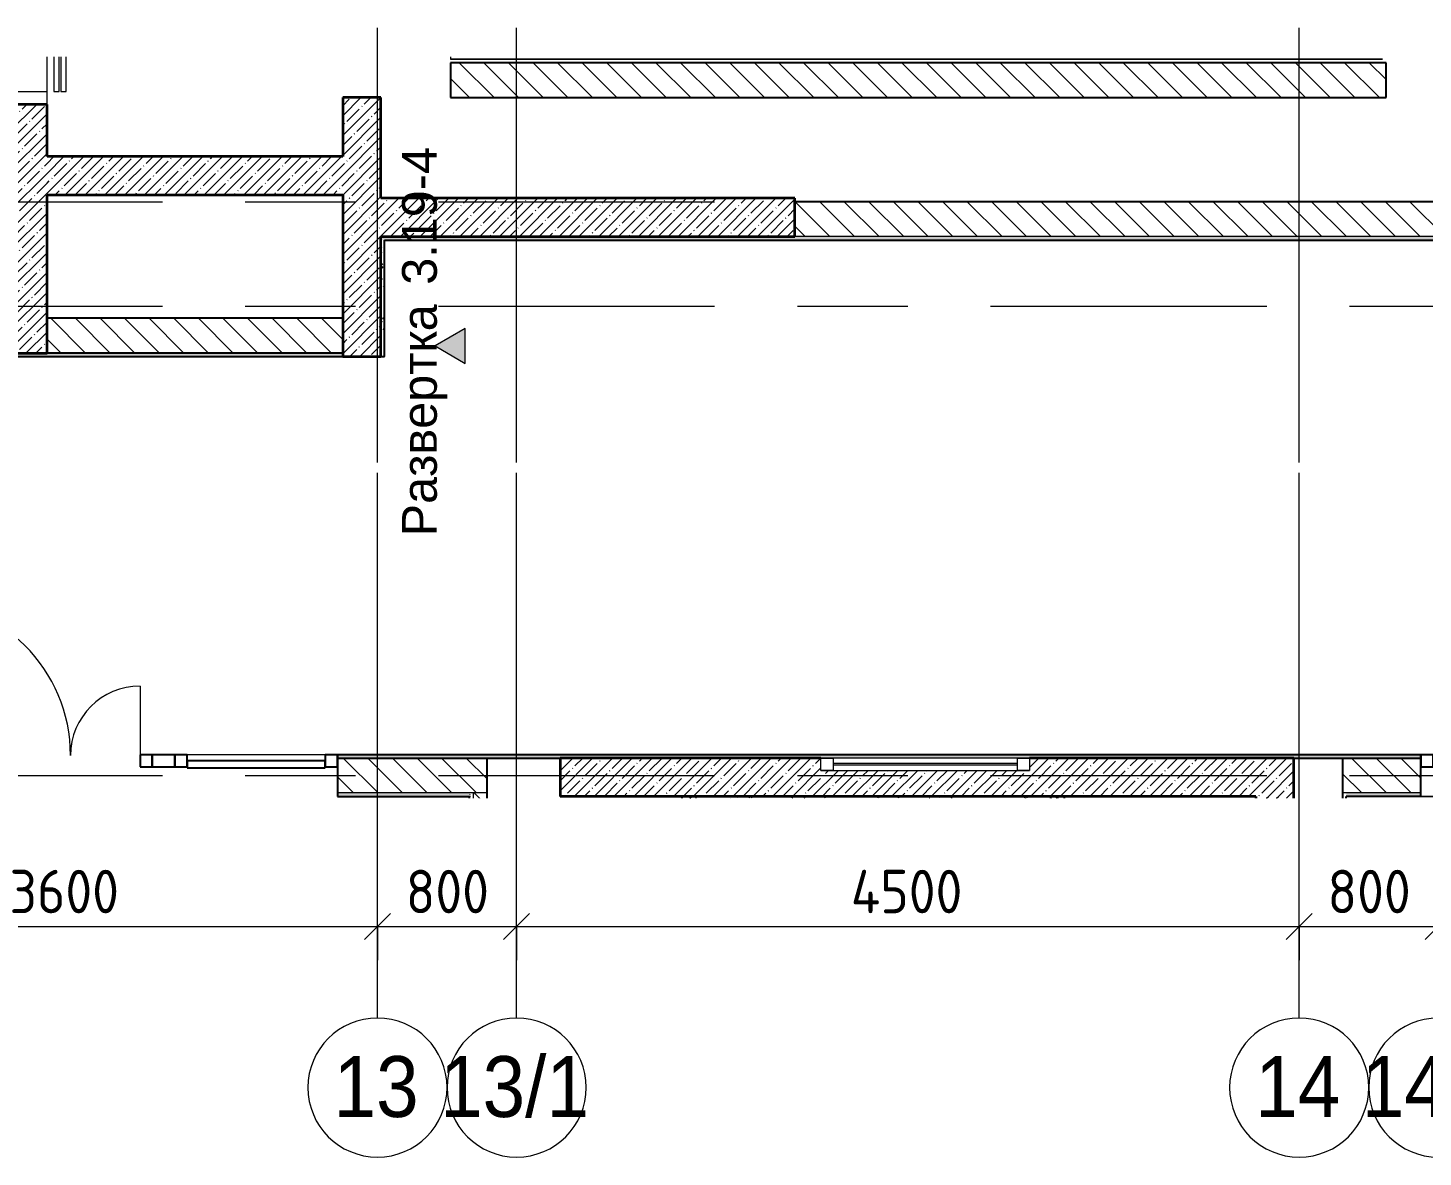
# Model space of a CAD drawing. Header units: millimetres. Extents: x 35124 to 170704, y -1987 to 12522.
# Drawn here: x 40350 to 48373, y 5606 to 12100 of the extents above; entities that cross this region are included whole.
import ezdxf

# ---------------------------------------------------------------- set-up
doc = ezdxf.new("R2010")
doc.units = ezdxf.units.MM
doc.linetypes.add('Осевая', pattern=[3175, 635, -476.25, 1587.5, -476.25])
for name, color, linetype, lineweight in [('A-ANNO-DIMS', 7, 'Continuous', 9), ('A-ANNO-DIMS-100', 7, 'Continuous', 9), ('A-DOOR', 7, 'Continuous', 9), ('A-DOOR-1', 7, 'Continuous', 13), ('A-GLAZ', 7, 'Continuous', 9), ('A-GLAZ-1', 7, 'Continuous', 13), ('A-GLAZ-CURT', 7, 'Continuous', 9), ('A-GLAZ-CURT-1', 7, 'Continuous', 25), ('A-GLAZ-CWMG', 7, 'Continuous', 9), ('A-GLAZ-CWMG-1', 7, 'Continuous', 25), ('A-WALL', 7, 'Continuous', 9), ('G-ANNO-SYMB', 7, 'Continuous', 9), ('I-WALL', 7, 'Continuous', 9), ('Оси', 7, 'Continuous', 9), ('Оси-1', 7, 'Continuous', 20), ('Оси-2', 7, 'Осевая', 9)]:
    doc.layers.add(name, color=color, linetype=linetype, lineweight=lineweight)
for name, color, linetype, lineweight, true_color in [('A-WALL-1', 7, 'Continuous', 25, 0x3c3c3c), ('A-WALL-2', 7, 'Continuous', 35, 0x3c3c3c), ('A-WALL-FNSH-1', 7, 'Continuous', 13, 0x3c3c3c)]:
    doc.layers.add(name, color=color, linetype=linetype, lineweight=lineweight, true_color=true_color)
doc.styles.add('Arial', font='arial.ttf', dxfattribs={"width": 0.9, "height": 350})
doc.styles.add('Arial_1', font='arial.ttf', dxfattribs={"height": 200})
doc.styles.add('ISOCPEUR', font='isocpeur.ttf', dxfattribs={"width": 0.9, "height": 250})
doc.dimstyles.new('ISO-2_5_0_9К_БОЛЬШОЙ', dxfattribs={"dimscale": 304.8, "dimtxt": 248.995294, "dimasz": 0.492126, "dimexe": 0.393701, "dimexo": 0.984252, "dimgap": 0, "dimtad": 1, "dimdec": 0, "dimrnd": 10, "dimzin": 0, "dimdsep": 46, "dimtxsty": 'ISOCPEUR', "dimblk1": 'OBLIQUE', "dimblk2": 'OBLIQUE', "dimsah": 1, "dimcen": 0.09, "dimdle": 0.393701, "dimazin": 0, "dimtfac": 1, "dimtdec": 4, "dimtix": 1, "dimtmove": 0, "dimatfit": 3, "dimfxl": 1, "dimtvp": 1, "dimtolj": 1, "dimtzin": 0, "dimarcsym": 2})
pattern_1 = [(135, (0, 0), (-70.71068, -70.71068), [])]
pattern_2 = [(45, (0, 0), (-57.02463, 57.02463), []), (45, (57.025, 0), (-57.02463, 57.02463), [100.806, -20.161, 3.353, -16.808])]
pattern_3 = [(135, (0, 0), (-75.43415, -75.43415), [106.68, -17.78, 3.556, -17.78]), (135, (0, 75.39), (-75.43415, -75.43415), []), (50, (0, 0), (127.52922, -11.15758), [13.335, -146.685]), (355, (0, 0), (-24.66966, 133.74002), [10.668, -117.348]), (100.451, (10.63, -0.93), (102.85973, 122.58178), [11.333, -124.663]), (46.184, (0, 35.56), (189.75516, -29.43036), [20.002, -220.027]), (96.636, (15.81, 33.1), (166.1822, 173.1996), [17, -186.995]), (351.184, (0, 35.56), (166.1839, 173.1976), [16.002, -176.022]), (21, (17.78, 26.67), (106.13027, -71.58603), [13.335, -146.685]), (326, (17.78, 26.67), (43.26188, 128.93175), [10.668, -117.348]), (71.451, (26.62, 20.7), (149.39198, 57.34505), [11.333, -124.663]), (37.5, (0, 0), (2.16223, 59.188357), [3.353, -112.573, 3.353, -115.773, -117.792]), (37.5, (0, 0), (2.16223, 59.188357), [-235.052, 3.353, -114.44]), (7.5, (0, 0), (46.77386, 70.12615), [3.353, -64.567, 3.353, -109.906, -44.894]), (7.5, (0, 0), (46.77386, 70.12615), [-181.178, 3.353, -41.542]), (327.5, (-39.65, 0), (94.91367, -4.010093), [3.353, -41.097, 3.353, -135.331, -184.023]), (327.5, (-39.65, 0), (94.91367, -4.010093), [-183.134, 3.353, -180.67]), (317.5, (-57.43, 0), (103.69057, 17.79882), [3.353, -54.432, 3.353, -88.748, -130.683]), (317.5, (-57.43, 0), (103.69057, 17.79882), [-149.885, 3.353, -127.33])]
pattern_4 = [(0, (0, 0), (121.92, 30.48), [10.058, -81.382, 10.058, -81.382, -487.68]), (0, (0, 0), (121.92, 30.48), [-182.88, 10.058, -172.822, 10.058, -81.382, -213.36]), (0, (0, 0), (121.92, 30.48), [-457.2, 10.058, -50.902, 10.058, -142.342]), (120, (45.72, 15.24), (-87.356454, 90.345817), [10.058, -81.382, 10.058, -81.382, -487.68]), (120, (45.72, 15.24), (-87.356454, 90.345817), [-182.88, 10.058, -172.822, 10.058, -81.382, -213.36]), (120, (45.72, 15.24), (-87.356454, 90.345817), [-457.2, 10.058, -50.902, 10.058, -142.342]), (240, (60.96, 76.2), (-34.563546, -120.825817), [10.058, -81.382, 10.058, -81.382, -487.68]), (240, (60.96, 76.2), (-34.563546, -120.825817), [-182.88, 10.058, -172.822, 10.058, -81.382, -213.36]), (240, (60.96, 76.2), (-34.563546, -120.825817), [-457.2, 10.058, -50.902, 10.058, -142.342])]

# ---------------------------------------------------------------- blocks, each defined once
blk = doc.blocks.new('DOR_Дверь лифта - 1350х2050h-19118285-План разверток пом_3_19_ Этаж 3')
at = {"layer": 'A-DOOR'}
for p, q in [((-402, 110), (-600, 110)), ((-600, 110), (-600, -110)), ((-600, -110), (-402, -110)), ((-600, -150), (-600, -180)), ((-402, -150), (-600, -150)), ((-600, -180), (-402, -180)), ((-600, -190), (-600, -220)), ((-402, -190), (-600, -190)), ((-600, -220), (-402, -220))]:
    blk.add_line(p, q, dxfattribs=at)
at = {"layer": 'A-DOOR-1'}
for p, q in [((-600, 125), (-720, 125)), ((-720, 125), (-720, 110)), ((-720, 110), (-600, 110)), ((-675, 110), (-675, -110)), ((-600, 110), (-675, 110)), ((-600, 110), (-600, 125)), ((-675, -110), (-600, -110))]:
    blk.add_line(p, q, dxfattribs=at)
blk = doc.blocks.new('Прямоугольный импост - 50 x 70 мм-31700031-План разверток пом_3_19_ Этаж 3')
at = {"layer": 'A-GLAZ-CWMG-1'}
for p, q in [((-70, 35), (0, 35)), ((-70, -35), (-70, 35)), ((0, 35), (0, -35)), ((0, -35), (-70, -35))]:
    blk.add_line(p, q, dxfattribs=at)
blk = doc.blocks.new('Дверь_Витражная_остекление_ - ДВН_ДАО_Главный вход_1200 в свету-31742133-План разверток пом_3_19_ Этаж 3')
at = {"layer": 'A-DOOR'}
for p, q in [((-647.5, 925), (-647.5, 35)), ((647.5, 430), (647.5, 35))]:
    blk.add_line(p, q, dxfattribs=at)
for centre, radius, start, end in [((-647.5, 30), 895, 360, 90), ((647.5, 30), 400, 90, 180)]:
    blk.add_arc(centre, radius, start, end, dxfattribs=at)
blk = doc.blocks.new('Системная панель - Стемалит - 40мм-32257327-План разверток пом_3_19_ Этаж 3')
at = {"layer": 'A-GLAZ-CURT-1'}
for p, q in [((65, 35), (-65, 35)), ((-65, 35), (-65, -35)), ((65, -35), (65, 35)), ((-65, -35), (65, -35))]:
    blk.add_line(p, q, dxfattribs=at)
blk = doc.blocks.new('Прямоугольный импост - 50 x 70 мм-31687886-План разверток пом_3_19_ Этаж 3')
at = {"layer": 'A-GLAZ-CWMG-1'}
for p, q in [((-35, 35), (35, 35)), ((-35, -35), (-35, 35)), ((35, 35), (35, -35)), ((35, -35), (-35, -35))]:
    blk.add_line(p, q, dxfattribs=at)
blk = doc.blocks.new('Системная панель - Стекло - 40мм-32257331-План разверток пом_3_19_ Этаж 3')
at = {"layer": 'A-GLAZ-CURT'}
h = blk.add_hatch(dxfattribs=at)
h.set_pattern_fill('FP_13', color=256, style=0, pattern_type=2)
h.set_pattern_definition([(45, (-41762.5, -7785), (-282.8427, 282.8427), [200, -600]), (45, (-41962.5, -7885), (-282.8427, 282.8427), [600, -200]), (45, (-41562.5, -7985), (-282.8427, 282.8427), [200, -600])])
h.paths.add_polyline_path([(397.5, -40), (397.5, 0), (-397.5, 0), (-397.5, -40)])
at = {"layer": 'A-GLAZ-CURT-1'}
for p, q in [((397.5, 0), (-397.5, 0)), ((-397.5, 0), (-397.5, -40)), ((397.5, -40), (397.5, 0)), ((-397.5, -40), (397.5, -40))]:
    blk.add_line(p, q, dxfattribs=at)
blk = doc.blocks.new('Прямоугольный импост - 50 x 70 мм-31702100-План разверток пом_3_19_ Этаж 3')
at = {"layer": 'A-GLAZ-CWMG-1'}
for p, q in [((-35, 35), (35, 35)), ((-35, -35), (-35, 35)), ((35, 35), (35, -35)), ((35, -35), (-35, -35))]:
    blk.add_line(p, q, dxfattribs=at)
blk = doc.blocks.new('Прямоугольный импост - 50 x 70 мм-31720914-План разверток пом_3_19_ Этаж 3')
at = {"layer": 'A-GLAZ-CWMG'}
blk.add_line((42060, 7920), (41265, 7920), dxfattribs=at)
blk = doc.blocks.new('Прямоугольный импост - 50 x 70 мм-31701779-План разверток пом_3_19_ Этаж 3')
at = {"layer": 'A-GLAZ-CWMG-1'}
for p, q in [((0, 35), (-70, 35)), ((-70, 35), (-70, -35)), ((0, -35), (0, 35)), ((-70, -35), (0, -35))]:
    blk.add_line(p, q, dxfattribs=at)
blk = doc.blocks.new('120_Окно_СКБ_1Ст - 120_Окно_СКБ_1Ст 400х1200 EI30-24228621-План разверток пом_3_19_ Этаж 3')
at = {"layer": 'A-GLAZ'}
for p, q in [((600, 110), (-600, 110)), ((-600, 40), (600, 40)), ((530, 80), (-530, 80)), ((530, 70), (-530, 70))]:
    blk.add_line(p, q, dxfattribs=at)
at = {"layer": 'A-GLAZ-1'}
for p, q in [((-600, 40), (-600, 110)), ((-600, 110), (-530, 110)), ((-530, 110), (-530, 40)), ((530, 40), (530, 110)), ((530, 110), (600, 110)), ((600, 110), (600, 40)), ((-530, 40), (-600, 40)), ((600, 40), (530, 40))]:
    blk.add_line(p, q, dxfattribs=at)
blk = doc.blocks.new('Ось сетки - D8-29747960-План разверток пом_3_19_ Этаж 3')
at = {"layer": 'Оси-1'}
for start, end in [(360, 180), (180, 360)]:
    blk.add_arc((0, 0), 4, start, end, dxfattribs=at)
blk = doc.blocks.new('Фасад - Марка фасада_Указатель-25386507-План разверток пом_3_19_ Этаж 3')
at = {"layer": 'G-ANNO-SYMB'}
blk.add_hatch(color=256, dxfattribs=at).paths.add_polyline_path([(-1, 0), (0, 1.732), (1, 0), (0, 0)])
for p, q in [((0, 1.732), (-1, 0)), ((1, 0), (0, 1.732)), ((-1, 0), (0, 0)), ((0, 0), (1, 0))]:
    blk.add_line(p, q, dxfattribs=at)
blk = doc.blocks.new('DIMBLOCK4-План разверток пом_3_19_ Этаж 3')
at = {"layer": 'A-ANNO-DIMS-100'}
for p, q in [((38760, 6737.4), (38760, 7051.3)), ((42360, 6737.4), (42360, 7051.3)), ((38760, 6931.3), (42360, 6931.3)), ((38760, 6931.3), (38760, 6737.4)), ((42360, 6931.3), (42360, 6737.4))]:
    blk.add_line(p, q, dxfattribs=at)
at = {"layer": 'A-ANNO-DIMS-100', "lineweight": 20}
for p, q in [((38760, 6931.3), (38835, 7006.3)), ((42360, 6931.3), (42435, 7006.3)), ((38760, 6931.3), (38685, 6856.3)), ((42360, 6931.3), (42285, 6856.3))]:
    blk.add_line(p, q, dxfattribs=at)
at = {"layer": 'A-ANNO-DIMS-100', "color": 0, "insert": (40244, 7257.9), "char_height": 250, "width": 758.478, "attachment_point": 1, "line_spacing_factor": 1.149209, "style": 'ISOCPEUR'}
blk.add_mtext('3600', dxfattribs=at)
blk = doc.blocks.new('_Oblique')
at = {"color": 0, "linetype": 'ByBlock', "lineweight": -2}
blk.add_line((-0.5, -0.5), (0.5, 0.5), dxfattribs=at)
blk = doc.blocks.new('DIMBLOCK5-План разверток пом_3_19_ Этаж 3')
at = {"layer": 'A-ANNO-DIMS-100'}
for p, q in [((42360, 6737.4), (42360, 7051.3)), ((43160, 6737.4), (43160, 7051.3)), ((42360, 6931.3), (43160, 6931.3)), ((42360, 6931.3), (42360, 6737.4)), ((43160, 6931.3), (43160, 6737.4))]:
    blk.add_line(p, q, dxfattribs=at)
at = {"layer": 'A-ANNO-DIMS-100', "lineweight": 20}
for p, q in [((42360, 6931.3), (42435, 7006.3)), ((43160, 6931.3), (43235, 7006.3)), ((42360, 6931.3), (42285, 6856.3)), ((43160, 6931.3), (43085, 6856.3))]:
    blk.add_line(p, q, dxfattribs=at)
at = {"layer": 'A-ANNO-DIMS-100', "color": 0, "insert": (42523, 7257.9), "char_height": 250, "width": 568.858, "attachment_point": 1, "line_spacing_factor": 1.149209, "style": 'ISOCPEUR'}
blk.add_mtext('800', dxfattribs=at)
blk = doc.blocks.new('DIMBLOCK6-План разверток пом_3_19_ Этаж 3')
at = {"layer": 'A-ANNO-DIMS-100'}
for p, q in [((43160, 6737.4), (43160, 7051.3)), ((47660, 6737.4), (47660, 7051.3)), ((43160, 6931.3), (47660, 6931.3)), ((43160, 6931.3), (43160, 6737.4)), ((47660, 6931.3), (47660, 6737.4))]:
    blk.add_line(p, q, dxfattribs=at)
at = {"layer": 'A-ANNO-DIMS-100', "lineweight": 20}
for p, q in [((43160, 6931.3), (43235, 7006.3)), ((47660, 6931.3), (47735, 7006.3)), ((43160, 6931.3), (43085, 6856.3)), ((47660, 6931.3), (47585, 6856.3))]:
    blk.add_line(p, q, dxfattribs=at)
at = {"layer": 'A-ANNO-DIMS-100', "color": 0, "insert": (45082, 7257.9), "char_height": 250, "width": 787.208, "attachment_point": 1, "line_spacing_factor": 1.149209, "style": 'ISOCPEUR'}
blk.add_mtext('4500', dxfattribs=at)
blk = doc.blocks.new('DIMBLOCK7-План разверток пом_3_19_ Этаж 3')
at = {"layer": 'A-ANNO-DIMS-100'}
for p, q in [((47660, 6737.4), (47660, 7051.3)), ((48460, 6737.4), (48460, 7051.3)), ((47660, 6931.3), (48460, 6931.3)), ((47660, 6931.3), (47660, 6737.4)), ((48460, 6931.3), (48460, 6737.4))]:
    blk.add_line(p, q, dxfattribs=at)
at = {"layer": 'A-ANNO-DIMS-100', "lineweight": 20}
for p, q in [((47660, 6931.3), (47735, 7006.3)), ((48460, 6931.3), (48535, 7006.3)), ((47660, 6931.3), (47585, 6856.3)), ((48460, 6931.3), (48385, 6856.3))]:
    blk.add_line(p, q, dxfattribs=at)
at = {"layer": 'A-ANNO-DIMS-100', "color": 0, "insert": (47823, 7257.9), "char_height": 250, "width": 568.858, "attachment_point": 1, "line_spacing_factor": 1.149209, "style": 'ISOCPEUR'}
blk.add_mtext('800', dxfattribs=at)

msp = doc.modelspace()

# ---------------------------------------------------------------- hatches: boundary and pattern name
at = {"layer": 'I-WALL'}
h = msp.add_hatch(dxfattribs=at)
h.set_pattern_fill('FP_1', color=256, style=0, pattern_type=2)
h.set_pattern_definition(pattern_1)
h.paths.add_polyline_path([(51710, 11699.9999), (51710, 11899.9999), (48760, 11899.9999), (48760, 11699.9999), (49399.0044, 11699.9999)])
h.paths.add_polyline_path([(48160, 11699.9999), (48160, 11899.9999), (42780, 11899.9999), (42780, 11699.9999), (47000.9441, 11699.9999)])
h = msp.add_hatch(dxfattribs=at)
h.set_pattern_fill('FP_2', color=256, style=0, pattern_type=2)
h.set_pattern_definition(pattern_2)
h.paths.add_polyline_path([(40460, 10230), (40460, 11660), (40240, 11660), (40240, 10230)])
h = msp.add_hatch(dxfattribs=at)
h.set_pattern_fill('FP_2', color=256, style=0, pattern_type=2)
h.set_pattern_definition(pattern_2)
h.paths.add_polyline_path([(42380, 10210), (42380, 11699.9999), (42160, 11699.9999), (42160, 10210), (42204.8235, 10210)])
h = msp.add_hatch(dxfattribs=at)
h.set_pattern_fill('FP_2', color=256, style=0, pattern_type=2)
h.set_pattern_definition(pattern_2)
h.paths.add_polyline_path([(42160, 11140), (42160, 11360), (40460, 11360), (40460, 11140)])
h = msp.add_hatch(dxfattribs=at)
h.set_pattern_fill('FP_2', color=256, style=0, pattern_type=2)
h.set_pattern_definition(pattern_2)
h.paths.add_polyline_path([(44760, 10900), (44760, 11120), (42380, 11120), (42380, 10900), (44602.8838, 10900)])
h = msp.add_hatch(dxfattribs=at)
h.set_pattern_fill('FP_1', color=256, style=0, pattern_type=2)
h.set_pattern_definition(pattern_1)
h.paths.add_polyline_path([(61160, 10900), (61160, 11100), (59340, 11100), (59340, 10900), (60190.2757, 10900)])
h.paths.add_polyline_path([(59140, 10900), (59140, 11100), (59087.8136, 11100), (59087.8136, 10900)])
h.paths.add_polyline_path([(58387.8136, 10900), (58387.8136, 11100), (58207.8136, 11100), (58207.8136, 10900)])
h.paths.add_polyline_path([(56593.1853, 10900), (56627.8136, 10900), (56627.8136, 11100), (56447.8136, 11100), (56447.8136, 10900)])
h.paths.add_polyline_path([(57327.8136, 10900), (57507.8136, 10900), (57507.8136, 11100), (57327.8136, 11100), (57327.8136, 10980)])
h.paths.add_polyline_path([(54195.125, 10900), (55500, 10900), (55500, 11100), (51910, 11100), (51910, 10900)])
h.paths.add_polyline_path([(55700, 10900), (55747.8136, 10900), (55747.8136, 11100), (55700, 11100), (55700, 10980)])
h.paths.add_polyline_path([(51710, 10900), (51710, 11100), (44760, 11100), (44760, 10900), (49399.0044, 10900)])
h = msp.add_hatch(dxfattribs=at)
h.set_pattern_fill('FP_11', color=256, style=0, pattern_type=2)
h.set_pattern_definition(pattern_4)
h.paths.add_polyline_path([(61360, 10880), (61360, 10900), (59087.8136, 10900), (59087.8136, 10880), (60190.2757, 10880)])
h.paths.add_polyline_path([(58387.8136, 10880), (58387.8136, 10900), (58207.8136, 10900), (58207.8136, 10880)])
h.paths.add_polyline_path([(56627.8136, 10880), (56627.8136, 10900), (56447.8136, 10900), (56447.8136, 10880), (56593.1853, 10880)])
h.paths.add_polyline_path([(57507.8136, 10880), (57507.8136, 10900), (57327.8136, 10900), (57327.8136, 10880)])
h.paths.add_polyline_path([(55747.8136, 10880), (55747.8136, 10900), (42380, 10900), (42380, 10880), (54195.125, 10880)])
h = msp.add_hatch(dxfattribs=at)
h.set_pattern_fill('FP_11', color=256, style=0, pattern_type=2)
h.set_pattern_definition(pattern_4)
h.paths.add_polyline_path([(42400, 10210), (42400, 10880), (42380, 10880), (42380, 10210)])
h = msp.add_hatch(dxfattribs=at)
h.set_pattern_fill('FP_1', color=256, style=0, pattern_type=2)
h.set_pattern_definition(pattern_1)
h.paths.add_polyline_path([(42160, 10230), (42160, 10430), (40460, 10430), (40460, 10230)])
h = msp.add_hatch(dxfattribs=at)
h.set_pattern_fill('FP_11', color=256, style=0, pattern_type=2)
h.set_pattern_definition(pattern_4)
h.paths.add_polyline_path([(42160, 10210), (42160, 10230), (38759.9999, 10230), (38759.9999, 10210), (39806.7633, 10210)])
h = msp.add_hatch(dxfattribs=at)
h.set_pattern_fill('FP_1', color=256, style=0, pattern_type=2)
h.set_pattern_definition(pattern_1)
h.paths.add_polyline_path([(42910, 7700), (42990, 7700), (42990, 7900), (42130, 7900), (42130, 7700), (42890, 7700)])
h.paths.add_polyline_path([(38539.9999, 7700), (38539.9999, 7900), (38490, 7900), (38490, 7700)])
h.paths.add_polyline_path([(39630, 7700), (39630, 7900), (38759.9999, 7900), (38759.9999, 7700), (39059.9999, 7700)])
h.paths.add_polyline_path([(38270, 7700), (38270, 7900), (37408.703, 7900), (37408.703, 7700)])
h = msp.add_hatch(dxfattribs=at)
h.set_pattern_fill('FP_11', color=256, style=0, pattern_type=2)
h.set_pattern_definition(pattern_4)
h.paths.add_polyline_path([(73760, 7900), (74100, 7900), (74100, 7920), (73705, 7920), (73705, 7908), (73760, 7908), (73760, 7902.9412)])
h.paths.add_polyline_path([(71690, 7900), (72250, 7900), (72250, 7908), (72305, 7908), (72305, 7920), (71660, 7920), (71660, 7908), (71690, 7908)])
h.paths.add_polyline_path([(70680, 7900), (70680, 7908), (70710, 7908), (70710, 7920), (69360, 7920), (69360, 7908), (69390, 7908), (69390, 7900)])
h.paths.add_polyline_path([(68230, 7900), (68230, 7908), (68260, 7908), (68260, 7920), (66860, 7920), (66860, 7908), (66890, 7908), (66890, 7900)])
h.paths.add_polyline_path([(65410, 7900), (65880, 7900), (65880, 7908), (65910, 7908), (65910, 7920), (60470, 7920), (60470, 7900), (64110, 7900)])
h.paths.add_polyline_path([(57970, 7900), (57970, 7920), (50859.9353, 7920), (50859.9353, 7900), (56593.1853, 7900)])
h.paths.add_polyline_path([(46110, 7900), (48359.9353, 7900), (48359.9353, 7920), (42130, 7920), (42130, 7900), (44910, 7900)])
h.paths.add_polyline_path([(39630, 7900), (39630, 7920), (38759.9999, 7920), (38759.9999, 7900)])
h = msp.add_hatch(dxfattribs=at)
h.set_pattern_fill('FP_2', color=256, style=0, pattern_type=2)
h.set_pattern_definition(pattern_2)
h.paths.add_polyline_path([(47630, 7680), (47630, 7900), (46110, 7900), (46110, 7830), (44910, 7830), (44910, 7900), (43410, 7900), (43410, 7680), (47410, 7680)])
h = msp.add_hatch(dxfattribs=at)
h.set_pattern_fill('FP_1', color=256, style=0, pattern_type=2)
h.set_pattern_definition(pattern_1)
h.paths.add_polyline_path([(51910, 7700), (51990, 7700), (51990, 7900), (50860, 7900), (50860, 7700), (51890, 7700)])
h.paths.add_polyline_path([(47910, 7700), (48360, 7700), (48360, 7900), (47910, 7900)])
h = msp.add_hatch(dxfattribs=at)
h.set_pattern_fill('FP_11', color=256, style=0, pattern_type=2)
h.set_pattern_definition(pattern_4)
h.paths.add_polyline_path([(42204.8235, 7680), (42890, 7680), (42890, 7700), (42130, 7700), (42130, 7680)])
h.paths.add_polyline_path([(39630, 7680), (39630, 7700), (39059.9999, 7700), (39060.9999, 7680)])
h = msp.add_hatch(dxfattribs=at)
h.set_pattern_fill('FP_11', color=256, style=0, pattern_type=2)
h.set_pattern_definition(pattern_4)
h.paths.add_polyline_path([(42890, 7669.5724), (42910, 7669.5724), (42910, 7700), (42890, 7700), (42890, 7679)])
h = msp.add_hatch(dxfattribs=at)
h.set_pattern_fill('FP_3', color=256, style=0, pattern_type=2)
h.set_pattern_definition(pattern_3)
h.paths.add_polyline_path([(42990, 7669.5724), (42990, 7700), (42910, 7700), (42910, 7669.5724)])
h = msp.add_hatch(dxfattribs=at)
h.set_pattern_fill('FP_8', color=256, style=0, pattern_type=2)
h.set_pattern_definition([(45, (0, 0), (-35.35534, 35.35534), [])])
h.paths.add_polyline_path([(44190, 7669.5724), (44190, 7680), (44110, 7680), (44110, 7669.5724), (44151.7103, 7669.5724)])
h = msp.add_hatch(dxfattribs=at)
h.set_pattern_fill('FP_11', color=256, style=0, pattern_type=2)
h.set_pattern_definition(pattern_4)
h.paths.add_polyline_path([(46210.0001, 7669.5724), (46210.0001, 7680), (44190, 7680), (44190, 7669.5724), (44602.8838, 7669.5724)])
h = msp.add_hatch(dxfattribs=at)
h.set_pattern_fill('FP_11', color=256, style=0, pattern_type=2)
h.set_pattern_definition(pattern_4)
h.paths.add_polyline_path([(46219.5725, 7669.5724), (46230.0001, 7669.5724), (46230.0001, 7680), (46210.0001, 7680), (46210.0001, 7669.5724)])
h = msp.add_hatch(dxfattribs=at)
h.set_pattern_fill('FP_3', color=256, style=0, pattern_type=2)
h.set_pattern_definition(pattern_3)
h.paths.add_polyline_path([(46310.0001, 7669.5724), (46310.0001, 7680), (46230.0001, 7680), (46230.0001, 7669.5724)])
h = msp.add_hatch(dxfattribs=at)
h.set_pattern_fill('FP_2', color=256, style=0, pattern_type=2)
h.set_pattern_definition(pattern_2)
h.paths.add_polyline_path([(47630, 7669.5724), (47630, 7680), (47410, 7680), (47410, 7669.5724)])
h = msp.add_hatch(dxfattribs=at)
h.set_pattern_fill('FP_11', color=256, style=0, pattern_type=2)
h.set_pattern_definition(pattern_4)
h.paths.add_polyline_path([(47929.3049, 7669.5724), (47930, 7669.5724), (47930, 7700), (47910, 7700), (47910, 7669.5724)])
h = msp.add_hatch(dxfattribs=at)
h.set_pattern_fill('FP_11', color=256, style=0, pattern_type=2)
h.set_pattern_definition(pattern_4)
h.paths.add_polyline_path([(51797.0647, 7680), (51890, 7680), (51890, 7700), (50860, 7700), (50860, 7680)])
h.paths.add_polyline_path([(48360, 7680), (48360, 7700), (47930, 7700), (47931, 7680)])

# ---------------------------------------------------------------- linework, layer by layer
at = {"layer": 'A-WALL'}
for p, q in [((55747.8136, 10900), (44760, 10900)), ((42990, 7700), (42130, 7700)), ((42890, 7679), (42889, 7679)), ((42910, 7700), (42910, 7669.5724)), ((44190, 7680), (44190, 7669.5724)), ((48360, 7700), (47910, 7700)), ((47931, 7680), (47931, 7679))]:
    msp.add_line(p, q, dxfattribs=at)
at = {"layer": 'A-WALL-1'}
for p, q in [((48160, 11899.9999), (42780, 11899.9999)), ((42780, 11899.9999), (42780, 11699.9999)), ((48160, 11699.9999), (48160, 11899.9999)), ((42780, 11699.9999), (48160, 11699.9999)), ((51710, 11100), (44760, 11100)), ((42400, 10880), (55747.8136, 10880)), ((42400, 10210), (42400, 10880)), ((42160, 10430), (40460, 10430)), ((42160, 10230), (38759.9999, 10230)), ((38759.9999, 10210), (42160, 10210)), ((42380, 10210), (42400, 10210)), ((42130, 7920), (42130, 7680)), ((48359.9353, 7920), (42130, 7920)), ((42130, 7900), (43410, 7900)), ((42990, 7669.5724), (42990, 7900)), ((47630, 7900), (48360, 7900)), ((47910, 7900), (47910, 7669.5724)), ((48359.9353, 7900), (48359.9353, 7920)), ((48360, 7680), (48360, 7900)), ((42130, 7680), (42890, 7680)), ((42890, 7669.5724), (42890, 7680)), ((44110, 7680), (44110, 7669.5724)), ((46230.0001, 7680), (46230.0001, 7669.5724)), ((46310.0001, 7669.5724), (46310.0001, 7680)), ((47930, 7669.5724), (47930, 7680)), ((48360, 7680), (47930, 7680))]:
    msp.add_line(p, q, dxfattribs=at)
at = {"layer": 'A-WALL-2'}
for p, q in [((40460, 11660), (40240, 11660)), ((40460, 11360), (40460, 11660)), ((42380, 11699.9999), (42160, 11699.9999)), ((42160, 11699.9999), (42160, 11360)), ((42380, 11120), (42380, 11699.9999)), ((42160, 11360), (40460, 11360)), ((40460, 10230), (40460, 11140)), ((40460, 11140), (42160, 11140)), ((42160, 11140), (42160, 10210)), ((44760, 11120), (42380, 11120)), ((44760, 10900), (44760, 11120)), ((42380, 10210), (42380, 10900)), ((42380, 10900), (44760, 10900)), ((38539.9999, 10230), (40460, 10230)), ((42160, 10210), (42380, 10210)), ((43410, 7900), (43410, 7680)), ((44910, 7900), (43410, 7900)), ((47630, 7900), (46110, 7900)), ((47630, 7669.5724), (47630, 7900)), ((47410, 7680), (43410, 7680)), ((47410, 7680), (47410, 7669.5724))]:
    msp.add_line(p, q, dxfattribs=at)
at = {"layer": 'A-WALL-FNSH-1'}
for p, q in [((42780, 11933.0494), (42780, 11919.9998)), ((42780, 11919.9998), (48139, 11919.9998)), ((42781, 11920.9998), (42781, 11933.0494)), ((48139, 11920.9998), (42781, 11920.9998)), ((48139, 11919.9998), (48139, 11920.9998)), ((55747.8136, 10879), (42400, 10879)), ((42401, 10209), (42401, 10879)), ((38760.9999, 10209), (42401, 10209)), ((48360, 7921), (42130, 7921)), ((42130, 7921), (42130, 7920)), ((48359.9353, 7920), (48360, 7920)), ((48360, 7920), (48360, 7921)), ((42130, 7680), (42130, 7679)), ((42130, 7679), (42889, 7679)), ((42889, 7679), (42889, 7669.5724)), ((47931, 7669.5724), (47931, 7679)), ((47931, 7679), (51889, 7679)), ((50860, 7680), (48360, 7680))]:
    msp.add_line(p, q, dxfattribs=at)
at = {"layer": 'Оси'}
for p, q in [((42360, 9600), (42360, 12100)), ((43160, 9600), (43160, 12100)), ((47660, 9600), (47660, 12100)), ((42360, 6405.5827), (42360, 8905.5827)), ((43160, 6405.5827), (43160, 8905.5827)), ((47660, 6405.5827), (47660, 8905.5827))]:
    msp.add_line(p, q, dxfattribs=at)
at = {"layer": 'Оси-2'}
for p, q in [((38424.4932, 11100), (73813.0781, 11100)), ((38424.4932, 10500), (73813.0781, 10500)), ((42360, 8905.5827), (42360, 9600)), ((43160, 8905.5827), (43160, 9600)), ((47660, 8905.5827), (47660, 9600)), ((38424.4932, 7800), (73200, 7800))]:
    msp.add_line(p, q, dxfattribs=at)

# ---------------------------------------------------------------- block references
at = {"layer": 'A-DOOR', "rotation": 90}
msp.add_blockref('DOR_Дверь лифта - 1350х2050h-19118285-План разверток пом_3_19_ Этаж 3', (40350, 12335), dxfattribs=at)
at = {"layer": 'A-DOOR'}
msp.add_blockref('Дверь_Витражная_остекление_ - ДВН_ДАО_Главный вход_1200 в свету-31742133-План разверток пом_3_19_ Этаж 3', (40347.5, 7885), dxfattribs=at)
at = {"layer": 'A-GLAZ'}
msp.add_blockref('120_Окно_СКБ_1Ст - 120_Окно_СКБ_1Ст 400х1200 EI30-24228621-План разверток пом_3_19_ Этаж 3', (45510, 7790), dxfattribs=at)
at = {"layer": 'A-GLAZ-CURT'}
for name, p in [('Системная панель - Стемалит - 40мм-32257327-План разверток пом_3_19_ Этаж 3', (41130, 7885)), ('Системная панель - Стекло - 40мм-32257331-План разверток пом_3_19_ Этаж 3', (41662.5, 7885))]:
    msp.add_blockref(name, p, dxfattribs=at)
at = {"layer": 'A-GLAZ-CWMG', "extrusion": (0, 0, -1), "rotation": 180}
for name, p in [('Прямоугольный импост - 50 x 70 мм-31687886-План разверток пом_3_19_ Этаж 3', (-41030, 7885)), ('Прямоугольный импост - 50 x 70 мм-31702100-План разверток пом_3_19_ Этаж 3', (-41230, 7885)), ('Прямоугольный импост - 50 x 70 мм-31700031-План разверток пом_3_19_ Этаж 3', (-42130, 7885))]:
    msp.add_blockref(name, p, dxfattribs=at)
at = {"layer": 'A-GLAZ-CWMG'}
msp.add_blockref('Прямоугольный импост - 50 x 70 мм-31720914-План разверток пом_3_19_ Этаж 3', (0, 0), dxfattribs=at)
at = {"layer": 'A-GLAZ-CWMG', "rotation": 180}
msp.add_blockref('Прямоугольный импост - 50 x 70 мм-31701779-План разверток пом_3_19_ Этаж 3', (48360, 7885), dxfattribs=at)
at = {"layer": 'G-ANNO-SYMB', "xscale": 99.99999999999993, "yscale": 99.99999999999993, "zscale": 99.99999999999993, "rotation": 89.99999999999962}
msp.add_blockref('Фасад - Марка фасада_Указатель-25386507-План разверток пом_3_19_ Этаж 3', (42865.1842, 10270.69), dxfattribs=at)
at = {"layer": 'Оси-1', "xscale": 99.99999999999993, "yscale": 99.99999999999993, "zscale": 99.99999999999993}
for p in [(42360, 6005.5827), (43160, 6005.5827), (47660, 6005.5827), (48460, 6005.5827)]:
    msp.add_blockref('Ось сетки - D8-29747960-План разверток пом_3_19_ Этаж 3', p, dxfattribs=at)

# ---------------------------------------------------------------- texts
at = {"layer": 'G-ANNO-SYMB', "char_height": 200, "attachment_point": 1, "rotation": 90, "style": 'Arial_1'}
for s, insert, width in [(' 3.19-4', (42501.3594, 10545.1197), 1074.26125), ('Развертка', (42501.3594, 9175.901), 1659.493125)]:
    msp.add_mtext(s, dxfattribs=dict(at, insert=insert, width=width))
at = {"layer": 'Оси', "char_height": 350, "attachment_point": 1, "style": 'Arial'}
for s, insert, width in [('13', (42107.384, 6186.2294), 606.07575), ('13/1', (42719.734, 6186.2294), 1060.632562), ('14', (47407.384, 6186.2294), 606.07575), ('14/1', (48019.734, 6186.2294), 1060.632562)]:
    msp.add_mtext(s, dxfattribs=dict(at, insert=insert, width=width))

# ---------------------------------------------------------------- dimensions: what is measured, and where the dimension line sits
at = {"layer": 'A-ANNO-DIMS'}
for base, p1, p2, override, picture, middle in [((42360, 6931.299), (38760, 7037.365), (42360, 7037.365), {"dimpost": '<>', "dimfxl": 3600}, 'DIMBLOCK4-План разверток пом_3_19_ Этаж 3', (40560, 7056.299)), ((43160, 6931.299), (42360, 7037.365), (43160, 7037.365), {"dimpost": '<>', "dimfxl": 800}, 'DIMBLOCK5-План разверток пом_3_19_ Этаж 3', (42760, 7056.299)), ((47660, 6931.299), (43160, 7037.365), (47660, 7037.365), {"dimpost": '<>', "dimfxl": 4500}, 'DIMBLOCK6-План разверток пом_3_19_ Этаж 3', (45410, 7056.299)), ((48460, 6931.299), (47660, 7037.365), (48460, 7037.365), {"dimpost": '<>', "dimfxl": 800}, 'DIMBLOCK7-План разверток пом_3_19_ Этаж 3', (48060, 7056.299))]:
    dim = msp.add_linear_dim(base=base, p1=p1, p2=p2, dimstyle='ISO-2_5_0_9К_БОЛЬШОЙ', override=override, dxfattribs=at)
    dim.commit()
    dim.dimension.update_dxf_attribs({"geometry": picture, "text_midpoint": middle})

doc.saveas('drawing.dxf')
